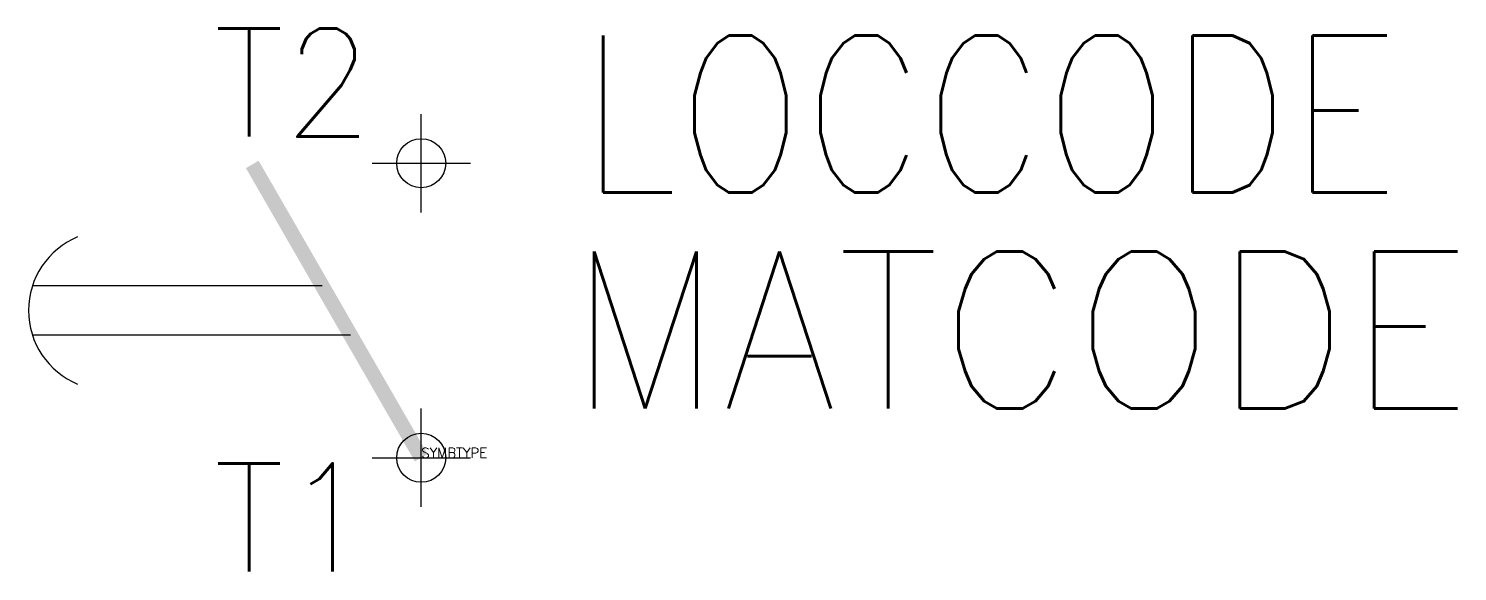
# Model space of a CAD drawing. Extents: x 27 to 56.1, y 150.7 to 161.7.
import ezdxf
from ezdxf.enums import TextEntityAlignment as Align

# ---------------------------------------------------------------- set-up
doc = ezdxf.new("R2010")
doc.units = 0
doc.header["$LTSCALE"] = 6
doc.header["$MEASUREMENT"] = 0
doc.header["$PDMODE"] = 34
doc.layers.get('0').update_dxf_attribs({"linetype": 'CONTINUOUS'})
for name, color, linetype in [('1', 7, 'CONTINUOUS'), ('10', 1, 'CONTINUOUS'), ('11', 3, 'CONTINUOUS'), ('12', 2, 'CONTINUOUS'), ('C', 7, 'CONTINUOUS')]:
    doc.layers.add(name, color=color, linetype=linetype)
doc.styles.add('DINY', font='SIMPLEX', dxfattribs={"width": 0.95})
doc.styles.add('ROMANS', font='ROMANS', dxfattribs={"width": 0.85})
doc.styles.get("Standard").update_dxf_attribs({"font": 'simplex', "width": 0.85})

msp = doc.modelspace()

# ---------------------------------------------------------------- linework, layer by layer
at = {"layer": '1'}
for p, q in [((32.979, 156.5), (27.079, 156.5)), ((33.557, 155.5), (27.079, 155.5))]:
    msp.add_line(p, q, dxfattribs=at)
at = {"layer": '1', "const_width": 0.3}
msp.add_lwpolyline([(35, 153), (31.558, 158.976)], dxfattribs=at)
at = {"layer": '1'}
msp.add_arc((28.625, 156), 1.625, 112.6199, 247.3801, dxfattribs=at)
at = {"layer": 'C', "color": 1}
msp.add_point((35, 159), dxfattribs=at)
at = {"layer": 'C', "color": 2}
msp.add_point((35, 153), dxfattribs=at)

# ---------------------------------------------------------------- texts
at = {"flags": 1}
msp.add_attdef('SYMBTYPE', (35, 153), 'KL', height=0.2, dxfattribs=at)
at = {"layer": '10', "style": 'DINY', "width": 0.95}
for tag, p in [('T2', (34, 159.544)), ('T1', (34, 150.684))]:
    msp.add_attdef(tag, text='', height=2.2, dxfattribs=at).set_placement(p, align=Align.RIGHT)
at = {"layer": '11', "style": 'ROMANS', "width": 0.85}
msp.add_attdef('LOCCODE', (38.238, 158.401), '', height=3.2, dxfattribs=at)
at = {"layer": '12', "style": 'DINY', "width": 0.95}
msp.add_attdef('MATCODE', (38, 154), '', height=3.2, dxfattribs=at)

doc.saveas('drawing.dxf')
